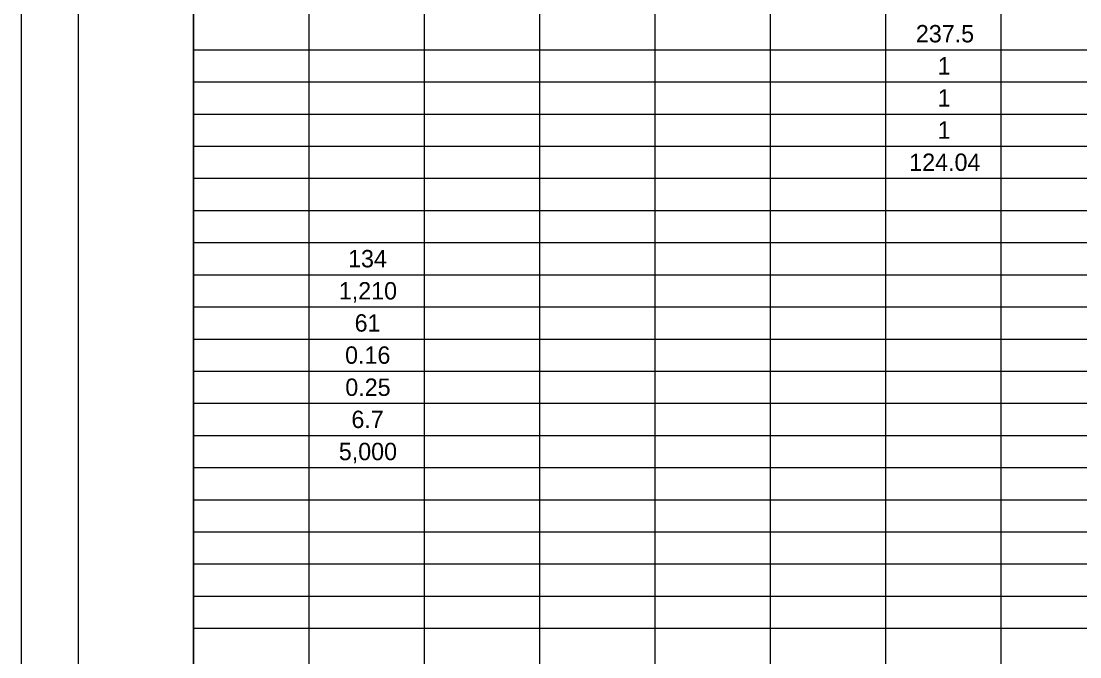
# Model space of a CAD drawing. Extents: x 0 to 34, y 0 to 22.
# Drawn here: x 0 to 9.22, y 10.89 to 16.43 of the extents above; entities that cross this region are included whole.
import ezdxf

# ---------------------------------------------------------------- set-up
doc = ezdxf.new("R2010")
doc.units = 0
for name, color, linetype in [('Default', 7, 'Continuous'), ('SH_Border', 7, 'Continuous'), ('SH_Cut_Line', 7, 'Continuous')]:
    doc.layers.add(name, color=color, linetype=linetype)

msp = doc.modelspace()

# ---------------------------------------------------------------- linework, layer by layer
at = {"layer": 'Default'}
for p, q in [((1.5, 21.5), (1.5, 0.5024)), ((2.5046, 20.9401), (2.5046, 0.5024)), ((3.5092, 20.9401), (3.5092, 0.5024)), ((4.5138, 20.9401), (4.5138, 0.5024)), ((5.5184, 20.9401), (5.5184, 0.5024)), ((6.5229, 20.9401), (6.5229, 0.5024)), ((7.5275, 20.9401), (7.5275, 0.5024)), ((8.5321, 20.9401), (8.5321, 0.5024)), ((1.5, 16.1806), (32, 16.1806)), ((1.5, 15.9006), (32, 15.9006)), ((1.5, 15.6207), (32, 15.6207)), ((1.5, 15.3407), (32, 15.3407)), ((1.5, 15.0607), (32, 15.0607)), ((1.5, 14.7808), (32, 14.7808)), ((1.5, 14.5008), (32, 14.5008)), ((1.5, 14.2208), (32, 14.2208)), ((1.5, 13.9409), (32, 13.9409)), ((1.5, 13.6609), (32, 13.6609)), ((1.5, 13.3809), (32, 13.3809)), ((1.5, 13.101), (32, 13.101)), ((1.5, 12.821), (32, 12.821)), ((1.5, 12.541), (32, 12.541)), ((1.5, 12.2611), (32, 12.2611)), ((1.5, 11.9811), (32, 11.9811)), ((1.5, 11.7011), (32, 11.7011)), ((1.5, 11.4212), (32, 11.4212)), ((1.5, 11.1412), (32, 11.1412))]:
    msp.add_line(p, q, dxfattribs=at)
at = {"layer": 'SH_Border'}
for points in [[(0.5, 21.5), (1.5, 21.5), (1.5, 0.5), (0.5, 0.5)], [(1.5, 21.5), (33.5, 21.5), (33.5, 0.5), (1.5, 0.5)]]:
    msp.add_lwpolyline(points, close=True, dxfattribs=at)
at = {"layer": 'SH_Cut_Line'}
msp.add_lwpolyline([(0, 0), (34, 0), (34, 22), (0, 22)], close=True, dxfattribs=at)

# ---------------------------------------------------------------- texts
at = {"layer": 'Default'}
for s, height, p in [('237.5', 0.15151, (7.7913, 16.2448)), ('1', 0.1515, (7.9812, 15.9649)), ('1', 0.1515, (7.9812, 15.6849)), ('1', 0.1515, (7.9812, 15.4049)), ('124.04', 0.15151, (7.7337, 15.125)), ('134', 0.15151, (2.8467, 14.2851)), ('1,210', 0.15151, (2.7661, 14.0051)), ('61', 0.15151, (2.9039, 13.7251)), ('0.16', 0.15151, (2.8207, 13.4452)), ('0.25', 0.15151, (2.8228, 13.1652)), ('6.7', 0.15151, (2.8758, 12.8852)), ('5,000', 0.15151, (2.7661, 12.6053))]:
    msp.add_text(s, height=height, dxfattribs=at).set_placement(p)

doc.saveas('drawing.dxf')
